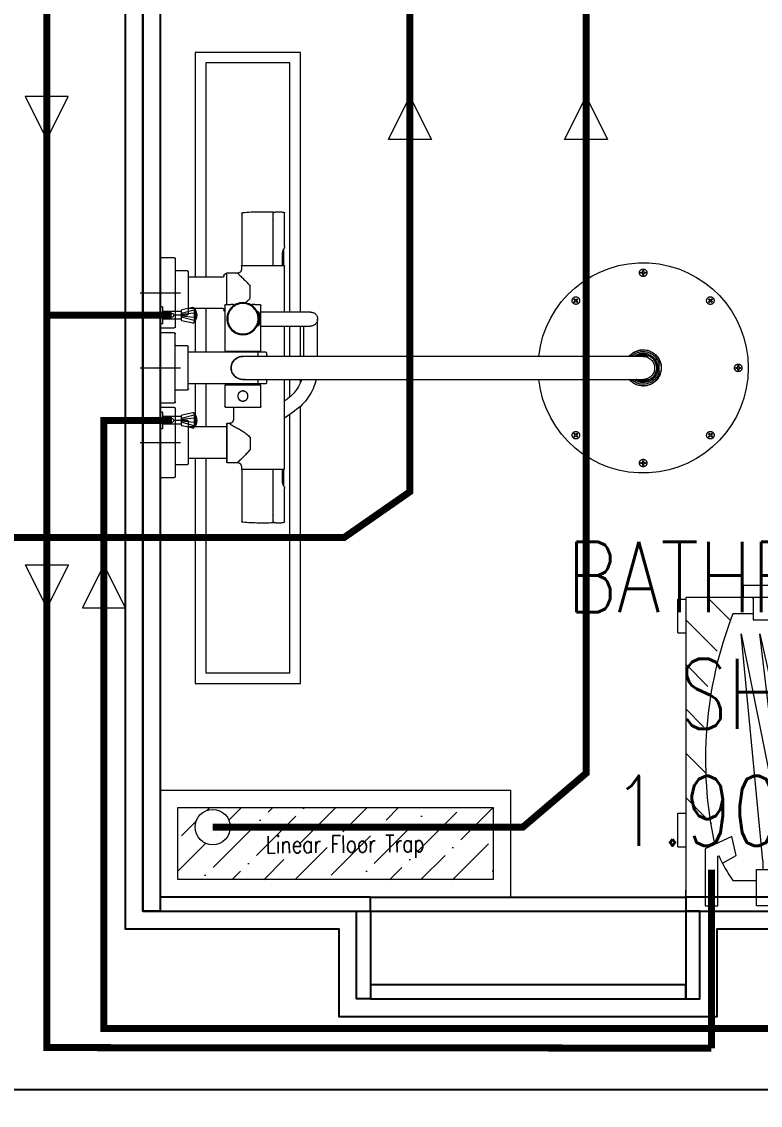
# Model space of a CAD drawing. Header units: metres. Extents: x 42 to 199, y -121 to 268.
# Drawn here: x 94.133 to 95.188, y 41.585 to 43.131 of the extents above; entities that cross this region are included whole.
import ezdxf

# ---------------------------------------------------------------- set-up
doc = ezdxf.new("R2010")
doc.units = ezdxf.units.M
doc.header["$LTSCALE"] = 0.3
for name, pattern in [('ACAD_ISO04W100', [30, 24, -3, 0, -3]), ('CONTINOUS', [0]), ('DASHED', [0.75, 0.5, -0.25]), ('RED_ROSETTA_PV_XREF 22.07.21$0$DASHED2', [0.375, 0.25, -0.125])]:
    doc.linetypes.add(name, pattern=pattern)
doc.layers.get('0').update_dxf_attribs({"color": 8})
for name, color, linetype in [('A-ELEVATION 3', 8, 'Continuous'), ('A-flooring', 8, 'Continuous'), ('A-TEXT ARCHITECURAL', 8, 'Continuous'), ('A-Wall-Full', 8, 'Continuous'), ('A-Wall-Plst', 8, 'Continuous')]:
    doc.layers.add(name, color=color, linetype=linetype)
for name, color, linetype, lineweight in [('A-Plumbing Fixtures', 8, 'Continuous', 0), ('AGI-EX  RAIN WATER', 4, 'Continuous', 0), ('AGI-FT', 4, 'Continuous', 0), ('AGI-HOT WATER PIPE', 1, 'Continuous', 0), ('AGI-PHE-EQT', 5, 'Continuous', 0), ('AGI-PHE-SWP', 6, 'Continuous', 0), ('AGI-PHE-WP', 5, 'ACAD_ISO04W100', 0), ('AGI-PL-PLUMBING EQUPMENT', 4, 'Continuous', 0), ('DA HOUSE ARCH LAYOUT', 8, 'Continuous', 9), ('PHE - DWS', 3, 'DASHED', 0), ('PHE CLAMP', 7, 'Continuous', 0), ('PHE sanfix', 4, 'Continuous', 0)]:
    doc.layers.add(name, color=color, linetype=linetype, lineweight=lineweight)
doc.styles.add('ROMANS', font='romans.shx', dxfattribs={"width": 0.8, "height": 0.5})
doc.styles.add('T225', font='romans.shx', dxfattribs={"width": 0.8, "height": 0.25})

# ---------------------------------------------------------------- blocks, each defined once
blk = doc.blocks.new('RED_ROSETTA_PV_XREF 22.07.21$0$A$C5F9C019F-flat-1-flat-1-flat-1-flat-1-flat-1-flat-1-flat-1')
at = {"color": 4, "linetype": 'RED_ROSETTA_PV_XREF 22.07.21$0$DASHED2', "ltscale": 100}
for p, q in [((-0.5246, 0.7416), (-0.5246, 0.6844)), ((-0.4175, 0.7416), (-0.4175, 0.6844)), ((-0.3111, 0.7416), (-0.3111, 0.6844)), ((-0.5746, 0.693), (-0.5746, 0.7123)), ((-0.4754, 0.713), (-0.5739, 0.713)), ((-0.5532, 0.713), (-0.4961, 0.713)), ((-0.4746, 0.7123), (-0.4746, 0.693)), ((-0.4675, 0.693), (-0.4675, 0.7123)), ((-0.4668, 0.713), (-0.3682, 0.713)), ((-0.4461, 0.713), (-0.3889, 0.713)), ((-0.3675, 0.7123), (-0.3675, 0.693)), ((-0.3611, 0.693), (-0.3611, 0.7123)), ((-0.2618, 0.713), (-0.3603, 0.713)), ((-0.3396, 0.713), (-0.2825, 0.713)), ((-0.2611, 0.7123), (-0.2611, 0.693)), ((-0.5732, 0.6916), (-0.4761, 0.6916)), ((-0.5561, 0.6744), (-0.5561, 0.6901)), ((-0.4932, 0.6901), (-0.4932, 0.6744)), ((-0.3689, 0.6916), (-0.4661, 0.6916)), ((-0.4489, 0.6744), (-0.4489, 0.6901)), ((-0.3861, 0.6901), (-0.3861, 0.6744)), ((-0.3596, 0.6916), (-0.2625, 0.6916)), ((-0.3425, 0.6744), (-0.3425, 0.6901)), ((-0.2796, 0.6901), (-0.2796, 0.6744)), ((-0.5546, 0.673), (-0.4946, 0.673)), ((-0.5468, 0.6231), (-0.5468, 0.673)), ((-0.5025, 0.673), (-0.5025, 0.6231)), ((-0.3875, 0.673), (-0.4475, 0.673)), ((-0.4399, 0.5734), (-0.4399, 0.673)), ((-0.3951, 0.673), (-0.3951, 0.5734)), ((-0.3411, 0.673), (-0.2811, 0.673)), ((-0.3332, 0.6184), (-0.3332, 0.673)), ((-0.2889, 0.673), (-0.2889, 0.6184)), ((-0.5077, 0.6197), (-0.5077, 0.6124)), ((-0.5066, 0.6209), (-0.4413, 0.6209)), ((-0.4413, 0.6209), (-0.4413, 0.5694)), ((-0.4404, 0.6209), (-0.4404, 0.5694)), ((-0.4404, 0.6209), (-0.4399, 0.6209)), ((-0.3951, 0.6209), (-0.3946, 0.6209)), ((-0.3946, 0.6209), (-0.3946, 0.5694)), ((-0.393, 0.5697), (-0.393, 0.6206)), ((-0.3927, 0.6209), (-0.3623, 0.6209)), ((-0.3616, 0.6201), (-0.3616, 0.5701)), ((-0.3382, 0.6184), (-0.2825, 0.6184)), ((-0.5077, 0.618), (-0.5525, 0.618)), ((-0.5525, 0.6055), (-0.5525, 0.618)), ((-0.5525, 0.603), (-0.5525, 0.6055)), ((-0.5077, 0.6084), (-0.5077, 0.6124)), ((-0.4413, 0.6137), (-0.4404, 0.6137)), ((-0.421, 0.6112), (-0.4204, 0.6116)), ((-0.4146, 0.6116), (-0.4204, 0.6116)), ((-0.4146, 0.6116), (-0.414, 0.6112)), ((-0.3946, 0.6123), (-0.393, 0.6123)), ((-0.3616, 0.6087), (-0.3439, 0.6087)), ((-0.3382, 0.618), (-0.2825, 0.618)), ((-0.3382, 0.6144), (-0.3382, 0.618)), ((-0.3382, 0.6148), (-0.3382, 0.618)), ((-0.3382, 0.618), (-0.3382, 0.618)), ((-0.2825, 0.618), (-0.2825, 0.6055)), ((-0.2825, 0.6055), (-0.2825, 0.603)), ((-0.6377, 0.5966), (-0.5639, 0.5966)), ((-0.5632, 0.551), (-0.5632, 0.5973)), ((-0.5628, 0.5973), (-0.5582, 0.5973)), ((-0.4339, 0.5373), (-0.4339, 0.5951)), ((-0.4011, 0.5951), (-0.4011, 0.5373)), ((-0.2768, 0.5973), (-0.2732, 0.5973)), ((-0.2732, 0.5973), (-0.2732, 0.551)), ((-0.2725, 0.5966), (-0.1986, 0.5966)), ((-0.5163, 0.5849), (-0.5343, 0.5849)), ((-0.5077, 0.5779), (-0.5077, 0.5819)), ((-0.5077, 0.5779), (-0.5077, 0.5706)), ((-0.4982, 0.5748), (-0.4982, 0.5748)), ((-0.4981, 0.574), (-0.4981, 0.5748)), ((-0.4952, 0.5728), (-0.4952, 0.5736)), ((-0.4916, 0.5726), (-0.4916, 0.5718)), ((-0.4896, 0.5723), (-0.4896, 0.5724)), ((-0.4895, 0.5715), (-0.4895, 0.5724)), ((-0.4859, 0.5724), (-0.4859, 0.5715)), ((-0.4858, 0.5724), (-0.4858, 0.5723)), ((-0.4838, 0.5718), (-0.4838, 0.5726)), ((-0.4802, 0.5736), (-0.4802, 0.5728)), ((-0.4774, 0.5748), (-0.4774, 0.574)), ((-0.4774, 0.574), (-0.4774, 0.5736)), ((-0.4404, 0.5766), (-0.4413, 0.5766)), ((-0.4398, 0.5619), (-0.4398, 0.5729)), ((-0.4339, 0.5731), (-0.4396, 0.5731)), ((-0.3954, 0.5731), (-0.4011, 0.5731)), ((-0.3952, 0.5729), (-0.3952, 0.5619)), ((-0.393, 0.578), (-0.3946, 0.578)), ((-0.3187, 0.5849), (-0.3007, 0.5849)), ((-0.4413, 0.5694), (-0.5066, 0.5694)), ((-0.4972, 0.532), (-0.4972, 0.5694)), ((-0.4772, 0.5694), (-0.4772, 0.532)), ((-0.4398, 0.5694), (-0.4404, 0.5694)), ((-0.3946, 0.5694), (-0.3952, 0.5694)), ((-0.3623, 0.5694), (-0.3927, 0.5694)), ((-0.6287, 0.5519), (-0.6377, 0.5519)), ((-0.6292, 0.5519), (-0.6287, 0.5517)), ((-0.5632, 0.5517), (-0.6287, 0.5517)), ((-0.5632, 0.539), (-0.5632, 0.551)), ((-0.2077, 0.5517), (-0.2732, 0.5517)), ((-0.2732, 0.551), (-0.2732, 0.539)), ((-0.1986, 0.5519), (-0.2077, 0.5519)), ((-0.2077, 0.5517), (-0.2072, 0.5519)), ((-0.591, 0.5355), (-0.6385, 0.5355)), ((-0.5639, 0.5366), (-0.5877, 0.5366)), ((-0.5789, 0.5386), (-0.5789, 0.5386)), ((-0.5635, 0.5386), (-0.5789, 0.5386)), ((-0.5632, 0.5359), (-0.5632, 0.539)), ((-0.5632, 0.5389), (-0.5632, 0.539)), ((-0.4972, 0.5359), (-0.5628, 0.5359)), ((-0.4972, 0.4985), (-0.4972, 0.532)), ((-0.4339, 0.5359), (-0.4772, 0.5359)), ((-0.4772, 0.532), (-0.4772, 0.4985)), ((-0.4339, 0.0816), (-0.4339, 0.5373)), ((-0.4011, 0.5373), (-0.4011, 0.0816)), ((-0.2732, 0.5359), (-0.4011, 0.5359)), ((-0.3461, 0.5359), (-0.3561, 0.5213)), ((-0.2732, 0.539), (-0.2732, 0.5359)), ((-0.2732, 0.539), (-0.2732, 0.5389)), ((-0.2574, 0.5386), (-0.2728, 0.5386)), ((-0.2487, 0.5366), (-0.2725, 0.5366)), ((-0.2574, 0.5386), (-0.2574, 0.5386)), ((-0.1979, 0.5355), (-0.2454, 0.5355)), ((-0.4772, 0.5085), (-0.4451, 0.5085)), ((-0.4451, 0.5085), (-0.4339, 0.5085)), ((-0.4451, 0.4885), (-0.4872, 0.4885)), ((-0.4339, 0.4885), (-0.4451, 0.4885)), ((-0.5158, 0.122), (-0.5162, 0.1215)), ((-0.5162, 0.1215), (-0.5144, 0.1197)), ((-0.5144, 0.1197), (-0.5162, 0.1178)), ((-0.5162, 0.1178), (-0.5153, 0.1169)), ((-0.5153, 0.1225), (-0.5158, 0.122)), ((-0.5135, 0.1206), (-0.5153, 0.1225)), ((-0.5153, 0.1169), (-0.5135, 0.1188)), ((-0.5116, 0.1225), (-0.5135, 0.1206)), ((-0.5135, 0.1188), (-0.5116, 0.1169)), ((-0.5125, 0.1197), (-0.5107, 0.1215)), ((-0.5107, 0.1178), (-0.5125, 0.1197)), ((-0.5107, 0.1215), (-0.5116, 0.1225)), ((-0.5116, 0.1169), (-0.5111, 0.1174)), ((-0.5111, 0.1174), (-0.5107, 0.1178)), ((-0.3234, 0.1225), (-0.3243, 0.1215)), ((-0.3243, 0.1215), (-0.3225, 0.1197)), ((-0.3225, 0.1197), (-0.3243, 0.1178)), ((-0.3243, 0.1178), (-0.3239, 0.1174)), ((-0.3239, 0.1174), (-0.3234, 0.1169)), ((-0.3215, 0.1206), (-0.3234, 0.1225)), ((-0.3234, 0.1169), (-0.3215, 0.1188)), ((-0.3197, 0.1225), (-0.3215, 0.1206)), ((-0.3215, 0.1188), (-0.3197, 0.1169)), ((-0.3206, 0.1197), (-0.3187, 0.1215)), ((-0.3187, 0.1178), (-0.3206, 0.1197)), ((-0.3192, 0.122), (-0.3197, 0.1225)), ((-0.3197, 0.1169), (-0.3187, 0.1178)), ((-0.3187, 0.1215), (-0.3192, 0.122)), ((-0.4339, 0.0237), (-0.4339, 0.0816)), ((-0.4011, 0.0816), (-0.4011, 0.0237)), ((-0.4346, 0.0319), (-0.4346, 0.0301)), ((-0.4004, 0.0301), (-0.4004, 0.0319)), ((-0.5565, 0.0244), (-0.5565, 0.0237)), ((-0.5539, 0.0244), (-0.5565, 0.0244)), ((-0.5565, 0.0237), (-0.5565, 0.0231)), ((-0.5565, 0.0231), (-0.5539, 0.0231)), ((-0.5539, 0.027), (-0.5539, 0.0244)), ((-0.5526, 0.027), (-0.5539, 0.027)), ((-0.5539, 0.0231), (-0.5539, 0.0204)), ((-0.5539, 0.0204), (-0.5526, 0.0204)), ((-0.5526, 0.0244), (-0.5526, 0.027)), ((-0.5499, 0.0244), (-0.5526, 0.0244)), ((-0.5526, 0.0231), (-0.5499, 0.0231)), ((-0.5526, 0.0204), (-0.5526, 0.0231)), ((-0.5499, 0.0237), (-0.5499, 0.0244)), ((-0.5499, 0.0231), (-0.5499, 0.0237)), ((-0.4346, 0.0174), (-0.4346, 0.0301)), ((-0.4346, 0.0174), (-0.4346, 0.0155)), ((-0.4004, 0.0301), (-0.4004, 0.0174)), ((-0.4004, 0.0155), (-0.4004, 0.0174)), ((-0.2851, 0.0244), (-0.2851, 0.0237)), ((-0.2824, 0.0244), (-0.2851, 0.0244)), ((-0.2851, 0.0237), (-0.2851, 0.0231)), ((-0.2851, 0.0231), (-0.2824, 0.0231)), ((-0.2824, 0.027), (-0.2824, 0.0244)), ((-0.2811, 0.027), (-0.2824, 0.027)), ((-0.2824, 0.0231), (-0.2824, 0.0204)), ((-0.2824, 0.0204), (-0.2811, 0.0204)), ((-0.2811, 0.0244), (-0.2811, 0.027)), ((-0.2785, 0.0244), (-0.2811, 0.0244)), ((-0.2811, 0.0231), (-0.2785, 0.0231)), ((-0.2811, 0.0204), (-0.2811, 0.0231)), ((-0.2785, 0.0237), (-0.2785, 0.0244)), ((-0.2785, 0.0231), (-0.2785, 0.0237)), ((-0.4224, 0.0009), (-0.4292, 0.0009)), ((-0.4126, 0.0009), (-0.4224, 0.0009)), ((-0.4058, 0.0009), (-0.4126, 0.0009)), ((-0.5153, -0.0695), (-0.5162, -0.0704)), ((-0.5162, -0.0704), (-0.5144, -0.0722)), ((-0.5144, -0.0722), (-0.5162, -0.0741)), ((-0.5162, -0.0741), (-0.5158, -0.0746)), ((-0.5158, -0.0746), (-0.5153, -0.075)), ((-0.5135, -0.0713), (-0.5153, -0.0695)), ((-0.5153, -0.075), (-0.5135, -0.0732)), ((-0.5116, -0.0695), (-0.5135, -0.0713)), ((-0.5135, -0.0732), (-0.5116, -0.075)), ((-0.5125, -0.0722), (-0.5107, -0.0704)), ((-0.5107, -0.0741), (-0.5125, -0.0722)), ((-0.5111, -0.0699), (-0.5116, -0.0695)), ((-0.5116, -0.075), (-0.5107, -0.0741)), ((-0.5107, -0.0704), (-0.5111, -0.0699)), ((-0.3239, -0.0699), (-0.3243, -0.0704)), ((-0.3243, -0.0704), (-0.3225, -0.0722)), ((-0.3225, -0.0722), (-0.3243, -0.0741)), ((-0.3243, -0.0741), (-0.3234, -0.075)), ((-0.3234, -0.0695), (-0.3239, -0.0699)), ((-0.3215, -0.0713), (-0.3234, -0.0695)), ((-0.3234, -0.075), (-0.3215, -0.0732)), ((-0.3197, -0.0695), (-0.3215, -0.0713)), ((-0.3215, -0.0732), (-0.3197, -0.075)), ((-0.3206, -0.0722), (-0.3187, -0.0704)), ((-0.3187, -0.0741), (-0.3206, -0.0722)), ((-0.3187, -0.0704), (-0.3197, -0.0695)), ((-0.3197, -0.075), (-0.3192, -0.0746)), ((-0.3192, -0.0746), (-0.3187, -0.0741)), ((-0.4208, -0.1113), (-0.4208, -0.1127)), ((-0.4182, -0.1113), (-0.4208, -0.1113)), ((-0.4208, -0.1127), (-0.4182, -0.1127)), ((-0.4182, -0.1087), (-0.4182, -0.1113)), ((-0.4175, -0.1087), (-0.4182, -0.1087)), ((-0.4182, -0.1127), (-0.4182, -0.1153)), ((-0.4182, -0.1153), (-0.4175, -0.1153)), ((-0.4168, -0.1087), (-0.4175, -0.1087)), ((-0.4175, -0.1153), (-0.4168, -0.1153)), ((-0.4168, -0.1113), (-0.4168, -0.1087)), ((-0.4142, -0.1113), (-0.4168, -0.1113)), ((-0.4168, -0.1127), (-0.4142, -0.1127)), ((-0.4168, -0.1153), (-0.4168, -0.1127)), ((-0.4142, -0.1127), (-0.4142, -0.1113))]:
    blk.add_line(p, q, dxfattribs=at)
for points in [[(-0.4972, 0.513), (-0.8675, 0.513), (-0.8675, 0.663), (-0.5468, 0.663)], [(-0.5025, 0.663), (-0.4399, 0.663)], [(-0.3951, 0.663), (-0.3332, 0.663)], [(-0.2889, 0.663), (0.0325, 0.663), (0.0325, 0.513), (-0.3627, 0.513)], [(-0.4972, 0.528), (-0.8525, 0.528), (-0.8525, 0.648), (-0.5468, 0.648)], [(-0.5025, 0.648), (-0.4399, 0.648)], [(-0.3951, 0.648), (-0.3332, 0.648)], [(-0.2889, 0.648), (0.0175, 0.648), (0.0175, 0.528), (-0.3515, 0.528)], [(-0.4339, 0.528), (-0.4772, 0.528)], [(-0.3761, 0.528), (-0.4011, 0.528)], [(-0.3726, 0.5326), (-0.3723, 0.533), (-0.372, 0.5334), (-0.3717, 0.5339), (-0.3714, 0.5343), (-0.3711, 0.5347), (-0.3709, 0.5351), (-0.3703, 0.5359)], [(-0.4339, 0.513), (-0.4772, 0.513)], [(-0.3964, 0.513), (-0.4011, 0.513)]]:
    blk.add_lwpolyline(points, dxfattribs=at)
for points in [[(-0.4945, 0.5718, -0.005554), (-0.4946, 0.5719, -0.011609), (-0.4946, 0.5719, -0.017671), (-0.4947, 0.5719, -0.022615), (-0.4948, 0.572, -0.022903), (-0.4948, 0.572, -0.021267), (-0.4949, 0.5721, -0.020199), (-0.495, 0.5721, -0.019665), (-0.495, 0.5722, -0.019665), (-0.4951, 0.5723, -0.020199), (-0.4951, 0.5723, -0.021267), (-0.4951, 0.5724, -0.022903), (-0.4952, 0.5725, -0.022615), (-0.4952, 0.5726, -0.017671), (-0.4952, 0.5726, -0.011609), (-0.4952, 0.5727, -0.005554), (-0.4952, 0.5728)], [(-0.4802, 0.5728, -0.005554), (-0.4802, 0.5727, -0.011609), (-0.4802, 0.5726, -0.017671), (-0.4802, 0.5726, -0.022615), (-0.4803, 0.5725, -0.022903), (-0.4803, 0.5724, -0.021267), (-0.4803, 0.5723, -0.020199), (-0.4804, 0.5723, -0.019665), (-0.4804, 0.5722, -0.019665), (-0.4805, 0.5721, -0.020199), (-0.4805, 0.5721, -0.021267), (-0.4806, 0.572, -0.022903), (-0.4807, 0.572, -0.022615), (-0.4807, 0.5719, -0.017671), (-0.4808, 0.5719, -0.011609), (-0.4809, 0.5719, -0.005554), (-0.4809, 0.5718)], [(-0.4916, 0.5712, -0.003644), (-0.4917, 0.5712, -0.006857), (-0.4917, 0.5712, -0.010234), (-0.4918, 0.5712, -0.013531), (-0.4918, 0.5712, -0.007889), (-0.4919, 0.5713, -0.008536), (-0.4919, 0.5713, -0.00908), (-0.4919, 0.5713, -0.009153), (-0.4919, 0.5713, -0.008865), (-0.4919, 0.5713, -0.008608), (-0.492, 0.5713, -0.008381), (-0.492, 0.5713, -0.008183), (-0.492, 0.5713)], [(-0.4859, 0.5716, -0.006667), (-0.4859, 0.5716, -0.013854), (-0.4859, 0.5715, -0.009686), (-0.486, 0.5715, -0.011405), (-0.486, 0.5714, -0.012912), (-0.486, 0.5714, -0.014039), (-0.486, 0.5714, -0.013791), (-0.486, 0.5713, -0.01321), (-0.486, 0.5713, -0.012726), (-0.486, 0.5713, -0.012339), (-0.486, 0.5712, -0.012045), (-0.4861, 0.5712, -0.011842), (-0.4861, 0.5712, -0.011728), (-0.4861, 0.5711, -0.0117), (-0.4861, 0.5711, -0.0117), (-0.4862, 0.5711, -0.011728), (-0.4862, 0.5711, -0.011842), (-0.4862, 0.571, -0.012045), (-0.4862, 0.571, -0.012339), (-0.4863, 0.571, -0.012726), (-0.4863, 0.571, -0.01321), (-0.4863, 0.571, -0.013791), (-0.4864, 0.5709, -0.014039), (-0.4864, 0.5709, -0.012912), (-0.4864, 0.5709, -0.011405), (-0.4865, 0.5709, -0.009686), (-0.4865, 0.5709, -0.013854), (-0.4866, 0.5709, -0.006667), (-0.4867, 0.5709)], [(-0.4834, 0.5713, -0.008183), (-0.4834, 0.5713, -0.008381), (-0.4835, 0.5713, -0.008608), (-0.4835, 0.5713, -0.008865), (-0.4835, 0.5713, -0.009153), (-0.4835, 0.5713, -0.00908), (-0.4835, 0.5713, -0.008536), (-0.4836, 0.5713, -0.007889), (-0.4836, 0.5712, -0.013531), (-0.4836, 0.5712, -0.010234), (-0.4837, 0.5712, -0.006857), (-0.4837, 0.5712, -0.003644), (-0.4838, 0.5712)], [(-0.6392, 0.5524, 0.00574), (-0.6392, 0.5525, 0.007171), (-0.6392, 0.5526, 0.009195), (-0.6392, 0.5526, 0.012176), (-0.6393, 0.5527, 0.017053), (-0.6393, 0.5527, 0.024751), (-0.6393, 0.5528, 0.03854), (-0.6393, 0.5528, 0.064549), (-0.6393, 0.5528, 0.10498), (-0.6393, 0.5528, 0.130424), (-0.6394, 0.5528, 0.10264), (-0.6394, 0.5528, 0.062483), (-0.6394, 0.5528, 0.037864), (-0.6394, 0.5528, 0.024312), (-0.6394, 0.5527, 0.016672), (-0.6394, 0.5527, 0.012125), (-0.6395, 0.5526, 0.009112), (-0.6395, 0.5525, 0.00709), (-0.6395, 0.5525, 0.005734), (-0.6395, 0.5524, 0.004729), (-0.6395, 0.5523, 0.003963), (-0.6395, 0.5522, 0.003369), (-0.6395, 0.5521, 0.002897), (-0.6395, 0.552, 0.002518), (-0.6395, 0.5518, 0.002226), (-0.6396, 0.5517, 0.002005), (-0.6396, 0.5515, 0.001787), (-0.6396, 0.5514, 0.001618), (-0.6396, 0.5512, 0.001481), (-0.6396, 0.5511, 0.001345), (-0.6396, 0.5509, 0.001243), (-0.6396, 0.5507, 0.001153), (-0.6396, 0.5505)], [(-0.6392, 0.5524, 0.031411), (-0.6392, 0.5524, 0.027876), (-0.6391, 0.5524, 0.024462), (-0.6391, 0.5523, 0.021367), (-0.6391, 0.5523, 0.018668), (-0.6391, 0.5523, 0.016364), (-0.6391, 0.5523, 0.01442), (-0.6391, 0.5523, 0.012787), (-0.639, 0.5522, 0.022234), (-0.639, 0.5522, 0.018551), (-0.6389, 0.5522, 0.016066), (-0.6388, 0.5521, 0.014374), (-0.6387, 0.5521, 0.013663), (-0.6386, 0.552, 0.012309), (-0.6385, 0.552, 0.011408), (-0.6384, 0.552, 0.010853), (-0.6383, 0.552, 0.010573), (-0.6381, 0.5519, 0.010525), (-0.638, 0.5519, 0.010684), (-0.6379, 0.5519, 0.011038), (-0.6377, 0.5519)], [(-0.6282, 0.5517, 0.021125), (-0.6282, 0.5517, 0.019983), (-0.6283, 0.5518, 0.019065), (-0.6283, 0.5518, 0.018372), (-0.6283, 0.5518, 0.017901), (-0.6283, 0.5518, 0.015372), (-0.6284, 0.5518, 0.014675), (-0.6284, 0.5518, 0.014104), (-0.6284, 0.5519, 0.013561), (-0.6285, 0.5519, 0.013054), (-0.6285, 0.5519, 0.012592), (-0.6285, 0.5519, 0.012178), (-0.6286, 0.5519, 0.011815), (-0.6286, 0.5519, 0.011506), (-0.6286, 0.5519, 0.011251), (-0.6287, 0.5519, 0.011051), (-0.6287, 0.5519)], [(-0.2077, 0.5519, 0.011106), (-0.2077, 0.5519, 0.011309), (-0.2077, 0.5519, 0.011566), (-0.2078, 0.5519, 0.011876), (-0.2078, 0.5519, 0.012237), (-0.2078, 0.5519, 0.012648), (-0.2079, 0.5519, 0.013106), (-0.2079, 0.5519, 0.013606), (-0.2079, 0.5519, 0.014142), (-0.2079, 0.5518, 0.014703), (-0.208, 0.5518, 0.015535), (-0.208, 0.5518, 0.01807), (-0.208, 0.5518, 0.018509), (-0.2081, 0.5518, 0.019187), (-0.2081, 0.5518, 0.02011), (-0.2081, 0.5517, 0.021275), (-0.2081, 0.5517)], [(-0.1986, 0.5519, 0.010563), (-0.1985, 0.5519, 0.010572), (-0.1983, 0.5519, 0.010682), (-0.1982, 0.5519, 0.010902), (-0.1981, 0.552, 0.011276), (-0.198, 0.552, 0.011597), (-0.1978, 0.552, 0.012201), (-0.1977, 0.552, 0.013173), (-0.1976, 0.5521, 0.014496), (-0.1975, 0.5521, 0.016127), (-0.1975, 0.5522, 0.018469), (-0.1974, 0.5522, 0.021876), (-0.1973, 0.5522, 0.026906), (-0.1973, 0.5523, 0.016069), (-0.1973, 0.5523, 0.018342), (-0.1972, 0.5523, 0.021107), (-0.1972, 0.5523, 0.024422), (-0.1972, 0.5524, 0.028287), (-0.1972, 0.5524, 0.032571), (-0.1972, 0.5524)], [(-0.1968, 0.5505, 0.001163), (-0.1968, 0.5507, 0.001258), (-0.1968, 0.5509, 0.001378), (-0.1968, 0.5511, 0.00149), (-0.1968, 0.5513, 0.001636), (-0.1968, 0.5514, 0.001805), (-0.1968, 0.5516, 0.002002), (-0.1968, 0.5517, 0.002244), (-0.1968, 0.5518, 0.002556), (-0.1968, 0.552, 0.002936), (-0.1968, 0.5521, 0.003408), (-0.1968, 0.5522, 0.004033), (-0.1968, 0.5523, 0.004802), (-0.1969, 0.5524, 0.005827), (-0.1969, 0.5525, 0.007267), (-0.1969, 0.5526, 0.009283), (-0.1969, 0.5526, 0.012274), (-0.1969, 0.5527, 0.016998), (-0.1969, 0.5527, 0.024797), (-0.1969, 0.5528, 0.038902), (-0.197, 0.5528, 0.0647), (-0.197, 0.5528, 0.104741), (-0.197, 0.5528, 0.130319), (-0.197, 0.5528, 0.102441), (-0.197, 0.5528, 0.061664), (-0.197, 0.5528, 0.037639), (-0.1971, 0.5528, 0.024342), (-0.1971, 0.5527, 0.016742), (-0.1971, 0.5527, 0.012121), (-0.1971, 0.5526, 0.009141), (-0.1971, 0.5526, 0.007123), (-0.1972, 0.5525, 0.005697), (-0.1972, 0.5524)], [(-0.5864, 0.5371, 0.000197), (-0.5865, 0.537, 0.000979), (-0.5867, 0.537, 0.004257), (-0.5871, 0.5368, 0.006266), (-0.5877, 0.5366, 0.00069), (-0.588, 0.5364, -0.001041), (-0.5884, 0.5363, -0.0018), (-0.5886, 0.5362, -0.002035), (-0.5889, 0.536, -0.002279), (-0.5892, 0.5359, -0.002527), (-0.5895, 0.5358, -0.004335), (-0.5897, 0.5357, -0.009685), (-0.59, 0.5356, -0.016145), (-0.5902, 0.5356, -0.023973), (-0.5905, 0.5355, -0.030757), (-0.5907, 0.5355, -0.013443), (-0.5909, 0.5355)], [(-0.5632, 0.5389, -0.019192), (-0.5632, 0.5389, -0.019944), (-0.5632, 0.5389, -0.020602), (-0.5632, 0.5388, -0.021147), (-0.5632, 0.5388, -0.021565), (-0.5632, 0.5388, -0.021848), (-0.5632, 0.5388, -0.021998), (-0.5633, 0.5387, -0.022024), (-0.5633, 0.5387, -0.021231), (-0.5633, 0.5387, -0.020739), (-0.5633, 0.5387, -0.020047), (-0.5633, 0.5387, -0.019203), (-0.5634, 0.5387, -0.018261), (-0.5634, 0.5386, -0.017268), (-0.5634, 0.5386, -0.016267), (-0.5634, 0.5386, -0.015291), (-0.5635, 0.5386, -0.014054), (-0.5635, 0.5386, -0.013413), (-0.5635, 0.5386, -0.024904), (-0.5636, 0.5386, -0.022436), (-0.5636, 0.5386, -0.020186), (-0.5637, 0.5386, -0.018206), (-0.5637, 0.5387, -0.016508), (-0.5638, 0.5387, -0.01508), (-0.5638, 0.5387, -0.013898), (-0.5639, 0.5387)], [(-0.2732, 0.5389, 0.019192), (-0.2732, 0.5389, 0.019944), (-0.2732, 0.5389, 0.020602), (-0.2731, 0.5388, 0.021147), (-0.2731, 0.5388, 0.021565), (-0.2731, 0.5388, 0.021848), (-0.2731, 0.5388, 0.021998), (-0.2731, 0.5387, 0.022024), (-0.2731, 0.5387, 0.021231), (-0.2731, 0.5387, 0.020739), (-0.273, 0.5387, 0.020047), (-0.273, 0.5387, 0.019203), (-0.273, 0.5387, 0.018261), (-0.273, 0.5386, 0.017268), (-0.2729, 0.5386, 0.016267), (-0.2729, 0.5386, 0.015291), (-0.2729, 0.5386, 0.014054), (-0.2729, 0.5386, 0.013413), (-0.2728, 0.5386, 0.024904), (-0.2728, 0.5386, 0.022436), (-0.2727, 0.5386, 0.020186), (-0.2727, 0.5386, 0.018206), (-0.2726, 0.5387, 0.016508), (-0.2726, 0.5387, 0.01508), (-0.2725, 0.5387, 0.013898), (-0.2725, 0.5387)], [(-0.2454, 0.5355, -0.010699), (-0.2457, 0.5355, -0.02658), (-0.2459, 0.5355, -0.022999), (-0.2462, 0.5356, -0.014516), (-0.2465, 0.5357, -0.007749), (-0.2468, 0.5358, -0.004595), (-0.2471, 0.5359, -0.003195), (-0.2474, 0.536, -0.001959), (-0.2478, 0.5362, -0.000921), (-0.2481, 0.5363, -0.00031), (-0.2485, 0.5365, 0.000182), (-0.2488, 0.5366, 0.000623), (-0.2492, 0.5368, 0.002052), (-0.2496, 0.537, 0.00488), (-0.25, 0.5371, 0.007776), (-0.2504, 0.5373, 0.009397), (-0.2509, 0.5374)]]:
    blk.add_lwpolyline(points, format="xyb", dxfattribs=at)
for centre, radius in [((-0.4877, 0.5951), 0.0229), ((-0.4877, 0.5951), 0.0218), ((-0.4877, 0.5951), 0.0217), ((-0.3773, 0.5951), 0.00729), ((-0.3773, 0.5951), 0.00714)]:
    blk.add_circle(centre, radius, dxfattribs=at)
for centre, radius, start, end in [((-0.5739, 0.7123), 0.000714, 90, 180), ((-0.4754, 0.7123), 0.000714, 360, 90), ((-0.4668, 0.7123), 0.000714, 90, 180), ((-0.3682, 0.7123), 0.000714, 360, 90), ((-0.3603, 0.7123), 0.000714, 90, 180), ((-0.2618, 0.7123), 0.000714, 360, 90), ((-0.5732, 0.693), 0.00143, 180, 270), ((-0.5575, 0.6901), 0.00143, 360, 90), ((-0.4918, 0.6901), 0.00143, 90, 180), ((-0.4761, 0.693), 0.00143, 270, 360), ((-0.4661, 0.693), 0.00143, 180, 270), ((-0.4504, 0.6901), 0.00143, 360, 90), ((-0.3846, 0.6901), 0.00143, 90, 180), ((-0.3689, 0.693), 0.00143, 270, 360), ((-0.3596, 0.693), 0.00143, 180, 270), ((-0.3439, 0.6901), 0.00143, 360, 90), ((-0.2782, 0.6901), 0.00143, 90, 180), ((-0.2625, 0.693), 0.00143, 270, 360), ((-0.5546, 0.6744), 0.00143, 180, 270), ((-0.4946, 0.6744), 0.00143, 270, 360), ((-0.4475, 0.6744), 0.00143, 180, 270), ((-0.3875, 0.6744), 0.00143, 270, 360), ((-0.3411, 0.6744), 0.00143, 180, 270), ((-0.2811, 0.6744), 0.00143, 270, 360), ((-0.5481, 0.618), 0.00435, 98.1198, 180), ((-0.5494, 0.6266), 0.00435, 278.1198, 306.4999), ((-0.5066, 0.6197), 0.00114, 90, 180), ((-0.4999, 0.6266), 0.00435, 233.5001, 261.8802), ((-0.5011, 0.618), 0.00435, 40.836, 81.8802), ((-0.3927, 0.6206), 0.000286, 90, 180), ((-0.3623, 0.6201), 0.000714, 360, 90), ((-0.3339, 0.618), 0.00435, 174.4823, 180), ((-0.2869, 0.618), 0.00435, 360, 5.5177), ((-0.5582, 0.603), 0.00571, 270.0009, 359.9961), ((-0.4367, 0.7011), 0.1518, 220.2816, 229.9774), ((-0.5066, 0.6084), 0.00114, 180, 247.9005), ((-0.4175, 0.5951), 0.0168, 348.2241, 180), ((-0.4175, 0.5951), 0.0164, 360, 180), ((-0.3439, 0.6144), 0.00571, 270.0005, 360), ((-0.3716, 0.5879), 0.0427, 24.3371, 38.2785), ((-0.2668, 0.6353), 0.0724, 204.2581, 224.0921), ((-0.4026, 0.7054), 0.1578, 310.2098, 319.5312), ((-0.2768, 0.603), 0.00571, 180.0002, 270.0009), ((-0.2832, 0.5666), 0.3571, 175.393, 182.8204), ((-0.6377, 0.5951), 0.00143, 90, 175.393), ((-0.5639, 0.5959), 0.000714, 360, 90), ((-0.5628, 0.5929), 0.00436, 90, 95.0703), ((-0.5665, 0.6341), 0.0703, 315.6202, 323.166), ((-0.4175, 0.5951), 0.0168, 180, 190.1777), ((-0.2725, 0.5959), 0.000714, 90, 180), ((-0.1986, 0.5951), 0.00143, 4.607, 90), ((-0.5532, 0.5666), 0.3571, 357.1796, 4.607), ((-0.5066, 0.5819), 0.00114, 90, 180), ((-0.4966, 0.5741), 0.00143, 185.3685, 245.7183), ((-0.4877, 0.5951), 0.0243, 246.6747, 251.9972), ((-0.4877, 0.5951), 0.0243, 246.8866, 251.9973), ((-0.4877, 0.5951), 0.0243, 249.2569, 251.9973), ((-0.4877, 0.5951), 0.0243, 249.2569, 251.9973), ((-0.4877, 0.5951), 0.0243, 249.2569, 251.9973), ((-0.4877, 0.5951), 0.0243, 249.2569, 251.9973), ((-0.4878, 0.5949), 0.0233, 251.4029, 260.45), ((-0.4877, 0.5949), 0.0233, 279.55, 288.5971), ((-0.4877, 0.5951), 0.0243, 288.0027, 293.3252), ((-0.4877, 0.5951), 0.0243, 288.5212, 293.0138), ((-0.4877, 0.5951), 0.0243, 288.5212, 293.0138), ((-0.4877, 0.5951), 0.0243, 288.5212, 293.0138), ((-0.4877, 0.5951), 0.0243, 288.5212, 293.0138), ((-0.4788, 0.5741), 0.00142, 294.2889, 354.6547), ((-0.4781, 0.5736), 0.000714, 294.1477, 359.9829), ((-0.4396, 0.5734), 0.000286, 180, 270), ((-0.4395, 0.5729), 0.000286, 90, 180), ((-0.3955, 0.5729), 0.000286, 360, 90), ((-0.3954, 0.5734), 0.000286, 270, 360), ((-0.5066, 0.5706), 0.00114, 180, 270), ((-0.4877, 0.5951), 0.0243, 253.8248, 258.9605), ((-0.4912, 0.5806), 0.00936, 255.0063, 264.3187), ((-0.4923, 0.5718), 0.000454, 257.6539, 286.6691), ((-0.4922, 0.5719), 0.000606, 282.9312, 360), ((-0.4912, 0.5806), 0.00931, 264.1095, 264.3574), ((-0.4877, 0.5951), 0.0243, 260.7281, 263.453), ((-0.4894, 0.5808), 0.00986, 262.6615, 270.8322), ((-0.4887, 0.5716), 0.00076, 180, 267.5003), ((-0.4895, 0.5713), 0.000423, 263.554, 294.2691), ((-0.4894, 0.5801), 0.00917, 270.7788, 271.1481), ((-0.4895, 0.5716), 0.000674, 288.2811, 298.5261), ((-0.4877, 0.5951), 0.0243, 267.4975, 272.4998), ((-0.486, 0.5716), 0.000674, 241.4739, 251.7189), ((-0.486, 0.5808), 0.00986, 269.1678, 269.4694), ((-0.486, 0.5801), 0.00917, 268.8519, 277.6096), ((-0.4877, 0.5951), 0.0243, 274.2393, 279.2719), ((-0.4832, 0.5719), 0.000606, 180, 257.0688), ((-0.4842, 0.5806), 0.00931, 275.6426, 285.0087), ((-0.4877, 0.5951), 0.0243, 281.0395, 286.1752), ((-0.4395, 0.5619), 0.000286, 180, 262.9118), ((-0.4175, 0.7389), 0.1786, 262.9118, 264.7213), ((-0.4175, 0.7389), 0.1786, 275.2787, 277.0882), ((-0.3955, 0.5619), 0.000286, 277.0882, 360), ((-0.3927, 0.5697), 0.000286, 180, 270), ((-0.3623, 0.5701), 0.000714, 270, 360), ((-0.6117, 0.544), 0.0286, 163.6173, 196.3827), ((-0.6385, 0.5519), 0.000714, 147.7304, 163.6173), ((-0.1979, 0.5519), 0.000714, 16.3827, 32.6672), ((-0.2246, 0.544), 0.0286, 343.6173, 16.3827), ((-0.6385, 0.5362), 0.000714, 196.3827, 270), ((-0.5789, 0.5191), 0.0195, 90.1348, 112.5804), ((-0.5639, 0.5373), 0.000714, 270, 360), ((-0.5628, 0.5402), 0.00436, 264.9297, 270), ((-0.4184, 0.564), 0.0555, 288.1566, 325.5581), ((-0.2725, 0.5373), 0.000714, 180, 270), ((-0.2573, 0.5203), 0.0183, 69.5819, 90.5091), ((-0.1979, 0.5362), 0.000714, 270, 343.6173), ((-0.4184, 0.564), 0.0755, 283.2422, 325.563), ((-0.4872, 0.4985), 0.01, 180, 360), ((-0.4175, 0.0237), 0.15, 96.2879, 83.7121), ((-0.5135, 0.1197), 0.00536, 45, 135), ((-0.3215, 0.1197), 0.00536, 45, 225), ((-0.5135, 0.1197), 0.00536, 135, 315), ((-0.5135, 0.1197), 0.00536, 315, 45), ((-0.3215, 0.1197), 0.00536, 225, 315), ((-0.3215, 0.1197), 0.00536, 315, 45), ((-0.4175, 0.0237), 0.0259, 180, 50.5534), ((-0.4175, 0.0237), 0.0259, 129.4466, 180), ((-0.4175, 0.0237), 0.0257, 129.709, 246.4435), ((-0.4175, 0.0237), 0.0234, 134.6563, 257.9269), ((-0.4175, 0.0237), 0.021, 180, 38.5272), ((-0.4175, 0.0237), 0.021, 141.4728, 180), ((-0.4175, 0.0237), 0.0193, 148.4137, 180), ((-0.4175, 0.0237), 0.0193, 180, 31.5863), ((-0.4175, 0.0237), 0.019, 149.8441, 154.4562), ((-0.4175, 0.0237), 0.0234, 282.0731, 45.3437), ((-0.4175, 0.0237), 0.0257, 293.5565, 50.291), ((-0.4175, 0.0237), 0.019, 25.5438, 30.1559), ((-0.5532, 0.0237), 0.00536, 90, 180), ((-0.5532, 0.0237), 0.00536, 180, 360), ((-0.5532, 0.0237), 0.00536, 360, 90), ((-0.4175, 0.0237), 0.019, 205.5438, 334.4562), ((-0.4175, 0.0237), 0.0164, 180, 360), ((-0.2818, 0.0237), 0.00536, 360, 180), ((-0.2818, 0.0237), 0.00536, 180, 270), ((-0.2818, 0.0237), 0.00536, 270, 360), ((-0.4239, 0.0098), 0.0104, 239.3805, 248.2821), ((-0.4175, 0.0237), 0.0257, 246.4435, 293.5565), ((-0.4175, 0.0237), 0.0257, 292.5389, 293.5565), ((-0.4107, 0.0091), 0.00963, 291.353, 300.9858), ((-0.5135, -0.0722), 0.00536, 135, 225), ((-0.5135, -0.0722), 0.00536, 45, 135), ((-0.5135, -0.0722), 0.00536, 225, 45), ((-0.3215, -0.0722), 0.00536, 135, 225), ((-0.3215, -0.0722), 0.00536, 315, 135), ((-0.3215, -0.0722), 0.00536, 225, 315), ((-0.4175, -0.112), 0.00536, 90, 180), ((-0.4175, -0.112), 0.00536, 270, 90), ((-0.4175, -0.112), 0.00536, 180, 270)]:
    blk.add_arc(centre, radius, start, end, dxfattribs=at)
at = {"color": 4, "linetype": 'RED_ROSETTA_PV_XREF 22.07.21$0$DASHED2', "ltscale": 100, "extrusion": (0, 0, -1)}
blk.add_ellipse((-0.3643, 0.5269), major_axis=(-0.00825, 0.00566), ratio=0.321667, start_param=3.140988, end_param=3.142504, dxfattribs=at)
blk = doc.blocks.new('DA HOUSE ARCH LAYOUT')
at = {"color": 8, "transparency": 33554687}
blk.add_wipeout([(-11.75, 107.63), (-11.75, 78.6832), (-4.6699, 77.9793), (-4.6699, 87.3699), (20.9401, 87.3699), (20.94, 97.27), (30.1376, 97.27), (30.1376, 95.8004), (30.1509, 95.6202), (30.2068, 95.3936), (30.2908, 95.2058), (30.4267, 95.0082), (30.5877, 94.8493), (30.7469, 94.7385), (30.9156, 94.6565), (31.1167, 94.5963), (31.3676, 94.5704), (31.6721, 94.6087), (31.9475, 94.7157), (32.1814, 94.8781), (32.441, 95.1999), (32.4934, 95.3049), (32.5584, 95.4923), (32.5869, 95.6387), (32.5967, 95.8477), (32.5782, 96.0181), (32.5404, 96.1711), (32.4781, 96.3293), (32.428, 96.4237), (32.3565, 96.5318), (32.2288, 96.6615), (32.1161, 96.7764), (31.9914, 96.8605), (31.8786, 96.9192), (31.3843, 97.0303), (31.3843, 97.1695), (32.0248, 97.1695), (32.0248, 106.3305), (12.6625, 106.33), (12.6624, 107.63)], dxfattribs=at).dxf.layer = 'A-ELEVATION 3'
at = {"layer": 'A-flooring', "color": 8, "transparency": 33554559}
blk.add_line((-2.515, 102.51), (-2.065, 102.51), dxfattribs=at)
at = {"layer": 'A-flooring', "color": 8}
for points in [[(-2.84, 105.42), (-2.815, 105.42), (-2.815, 102.49), (-2.84, 102.49)], [(-2.515, 102.51), (-2.815, 102.51), (-2.815, 102.49), (-2.515, 102.49)], [(-0.98, 102.51), (-2.065, 102.51), (-2.065, 102.49), (-0.98, 102.49)], [(-2.535, 102.49), (-2.515, 102.49), (-2.515, 102.365), (-2.535, 102.365)], [(-2.045, 102.49), (-2.065, 102.49), (-2.065, 102.365), (-2.045, 102.365)], [(-2.515, 102.365), (-2.065, 102.365), (-2.065, 102.385), (-2.515, 102.385)]]:
    blk.add_lwpolyline(points, close=True, dxfattribs=at)
at = {"layer": 'A-Wall-Full', "color": 8, "transparency": 33554687}
for points in [[(-0.255, 102.235), (-4.285, 102.235), (-4.285, 97.455)], [(-3.395, 106.3051), (-2.865, 106.3051), (-2.865, 105.695), (-0.955, 105.695), (-0.955, 106.3051), (-0.725, 106.305), (-0.7249, 105.465), (-2.865, 105.465), (-2.865, 105.065), (-2.865, 102.465), (-2.56, 102.465), (-2.56, 102.34), (-2.02, 102.34), (-2.02, 102.465), (-0.955, 102.465), (-0.955, 103.165), (-0.725, 103.165), (-0.725, 102.465), (1.555, 102.465)]]:
    blk.add_lwpolyline(points, dxfattribs=at)
at = {"layer": 'A-Wall-Plst', "color": 8}
blk.add_lwpolyline([(-3.42, 106.3301), (-2.84, 106.3301), (-2.84, 105.72), (-0.98, 105.72), (-0.98, 106.3301), (-0.7, 106.3301), (-0.6999, 105.44), (-2.84, 105.44), (-2.84, 102.49), (-0.98, 102.49), (-0.98, 103.19), (-0.7, 103.19), (-0.7, 102.49), (1.53, 102.49)], dxfattribs=at)
at = {"layer": 'A-Plumbing Fixtures', "color": 8, "xscale": -1, "rotation": 90}
blk.add_blockref('RED_ROSETTA_PV_XREF 22.07.21$0$A$C5F9C019F-flat-1-flat-1-flat-1-flat-1-flat-1-flat-1-flat-1', (-2.102, 102.8475), dxfattribs=at)
at = {"layer": 'A-TEXT ARCHITECURAL', "color": 8, "insert": (-2.8628, 103.0167, -14.0561), "char_height": 0.1, "width": 2.017239, "attachment_point": 1, "style": 'ROMANS'}
blk.add_mtext('\\pxqc;BATHROOM 04\\PSHOWER\\P1.90X1.50M', dxfattribs=at)
blk = doc.blocks.new('JRKGRG')
at = {"layer": 'AGI-PL-PLUMBING EQUPMENT', "color": 4, "linetype": 'Continuous', "lineweight": 0}
for p, q in [((2755326.9, -167826.3, 0), (2755326.1, -167826.3, 0)), ((2755326.9, -167836.1, 0), (2755326.1, -167836.1, 0))]:
    blk.add_line(p, q, dxfattribs=at)
at = {"layer": 'AGI-PL-PLUMBING EQUPMENT', "color": 4, "linetype": 'Continuous', "lineweight": 0, "ltscale": 50}
for p, q in [((2755326.9, -167815.4, 0), (2755326.9, -167846.9, 0)), ((2755331, -167815.4, 0), (2755326.9, -167815.4, 0)), ((2755331, -167815.4, 0), (2755331, -167846.9, 0)), ((2755343.4, -167824.1, 0), (2755331, -167824.1, 0)), ((2755366.1, -167824.1, 0), (2755343.4, -167824.1, 0)), ((2755366.1, -167822.8, 0), (2755366.1, -167839.5, 0)), ((2755388, -167816.7, 0), (2755367.6, -167821, 0)), ((2755390.3, -167818.5, 0), (2755390.3, -167843.8, 0)), ((2755331, -167846.9, 0), (2755326.9, -167846.9, 0)), ((2755344.9, -167831.2, 0), (2755331, -167831.2, 0)), ((2755366.1, -167838.2, 0), (2755331, -167838.2, 0)), ((2755366.1, -167831.2, 0), (2755352.2, -167831.2, 0)), ((2755388, -167845.6, 0), (2755367.6, -167841.3, 0))]:
    blk.add_line(p, q, dxfattribs=at)
at = {"layer": 'AGI-PL-PLUMBING EQUPMENT', "color": 4, "linetype": 'Continuous', "lineweight": 0, "ltscale": 0.3}
blk.add_line((2755326.9, -167831.2, 0), (2755326.1, -167831.2, 0), dxfattribs=at)
at = {"layer": 'AGI-PL-PLUMBING EQUPMENT', "color": 4, "linetype": 'Continuous', "lineweight": 0, "ltscale": 50, "elevation": 0}
for points in [[(2755390.3, -167821.3), (2755366.1, -167827.6)], [(2755390.3, -167827.1), (2755366.1, -167829.4)], [(2755390.3, -167835.3), (2755366.1, -167832.5)], [(2755390.3, -167841), (2755366.1, -167834.4)]]:
    blk.add_lwpolyline(points, dxfattribs=at)
for points in [[(2755390.3, -167841, 0.372706), (2755390.3, -167821.3)], [(2755390.3, -167835.3, 0.176556), (2755390.3, -167827)]]:
    blk.add_lwpolyline(points, format="xyb", dxfattribs=at)
at = {"layer": 'AGI-PL-PLUMBING EQUPMENT', "color": 4, "linetype": 'Continuous', "lineweight": 0, "ltscale": 50}
blk.add_circle((2755348.5, -167831.2, 0), 3.67, dxfattribs=at)
for centre, radius, start, end in [((2755368, -167822.8, 0), 1.86, 101.8986, 180), ((2755388.4, -167818.5, 0), 1.86, 0, 101.8986), ((2755378.9, -167831.2, 0), 17, 311.8802, 48.1198), ((2755368, -167839.5, 0), 1.86, 180, 258.1014), ((2755388.4, -167843.8, 0), 1.86, 258.1014, 0)]:
    blk.add_arc(centre, radius, start, end, dxfattribs=at)
blk = doc.blocks.new('direction')
at = {"color": 0}
blk.add_lwpolyline([(-1.225, 2.45), (0, 0), (1.225, 2.45), (-1.225, 2.45)], dxfattribs=at)
blk = doc.blocks.new('CARE GYZER')
at = {"layer": 'PHE sanfix', "linetype": 'Continuous', "ltscale": 0.2}
h = blk.add_hatch(dxfattribs=at)
h.set_pattern_fill('ANSI31', color=1, scale=0.459965, angle=-89.8074, style=0)
h.set_pattern_definition([(315.19255, (497.5569, 939.816), (1.0291757, 1.0361166), [])])
edge = h.paths.add_edge_path()
edge.add_line((23.369, -4.735), (24.813, -4.705))
edge.add_arc((-10.855, -5.409), 35.675, 1.1306, 8.8539)
edge.add_line((24.394, 0.082), (19.582, 0.066))
edge.add_line((19.582, 0.066), (19.585, -0.707))
edge.add_line((19.585, -0.707), (22.277, -0.698))
edge.add_arc((5.457, -7.415), 18.112, 8.5106, 21.7698, ccw=False)
h.paths.add_polyline_path([(19.291, -0.708), (19.288, 0.065), (6.265, 0.021), (6.267, -0.752)])
edge = h.paths.add_edge_path()
edge.add_line((2.562, -0.764), (3.508, -0.761))
edge.add_line((3.508, -0.761), (3.505, 0.012))
edge.add_line((3.505, 0.012), (0.368, 0.001))
edge.add_line((0.368, 0.001), (0.404, -10.743))
edge.add_line((0.404, -10.743), (1.306, -10.74))
edge.add_line((1.306, -10.74), (1.298, -8.489))
edge.add_line((1.298, -8.489), (1.32, -7.889))
edge.add_arc((13.377, -6.319), 12.158, 152.8112, 187.4176, ccw=False)
edge = h.paths.add_edge_path()
edge.add_line((1.611, -10.789), (1.538, -10.728))
edge.add_line((1.538, -10.728), (1.535, -9.956))
edge.add_line((1.535, -9.956), (1.725, -11.37))
edge.add_arc((20.019, -7.477), 18.703, 185.7833, 192.0124, ccw=False)
edge.add_line((1.411, -9.362), (1.466, -9.84))
edge.add_line((1.466, -9.84), (1.611, -10.789))
h.paths.add_polyline_path([(4.294, -13.148), (4.297, -13.921), (14.195, -13.888), (14.193, -13.115)])
h.paths.add_polyline_path([(17.397, -13.877), (17.394, -13.104), (14.781, -13.113), (14.784, -13.886)])
edge = h.paths.add_edge_path()
edge.add_line((24.441, -13.853), (24.792, -9.064))
edge.add_line((24.792, -9.064), (23.533, -8.555))
edge.add_arc((16.666, -9.145), 6.892, -34.8977, 4.9052, ccw=False)
edge.add_line((22.319, -13.088), (17.836, -13.103))
edge.add_line((17.836, -13.103), (17.838, -13.876))
edge.add_line((17.838, -13.876), (24.441, -13.853))
edge = h.paths.add_edge_path()
edge.add_line((24.816, -4.718), (23.371, -4.748))
edge.add_arc((12.7, -6.889), 10.884, -4.3435, 11.3439, ccw=False)
edge.add_line((23.553, -7.713), (23.965, -8.358))
edge.add_line((23.965, -8.358), (24.391, -10.663))
edge.add_line((24.391, -10.663), (24.717, -10.68))
edge.add_arc((105.602, -9.048), 80.901, 176.93199, 181.15613, ccw=False)
at = {"layer": 'PHE sanfix', "color": 1, "linetype": 'ByBlock', "lineweight": -2}
for p, q in [((0, -0.083), (0.368, -0.082)), ((0.006, -1.647), (0.374, -1.645)), ((0.034, -10.035), (0.402, -10.034)), ((0.039, -11.599), (0.407, -11.597))]:
    blk.add_line(p, q, dxfattribs=at)
at = {"layer": 'PHE sanfix', "color": 8, "linetype": 'ByBlock'}
for p, q in [((3.997, -12.229), (2.947, -1.683)), ((2.947, -1.683), (5.105, -12.226)), ((5.105, -12.226), (3.824, -1.68)), ((3.824, -1.68), (6.205, -12.222)), ((6.205, -12.222), (6.997, -1.669)), ((7.861, -12.216), (6.997, -1.669)), ((7.861, -12.216), (8.653, -1.664)), ((9.516, -12.211), (8.653, -1.664)), ((9.516, -12.211), (10.309, -1.658)), ((11.172, -12.205), (10.309, -1.658)), ((11.172, -12.205), (11.965, -1.652)), ((12.828, -12.2), (11.965, -1.652)), ((12.828, -12.2), (13.621, -1.647)), ((14.484, -12.194), (13.621, -1.647))]:
    blk.add_line(p, q, dxfattribs=at)
at = {"layer": 'PHE sanfix', "color": 1}
for p, q in [((23.557, -9.068), (24.827, -9.064)), ((2.755, -11.983), (2.545, -11.105)), ((2.118, -12.346), (2.755, -11.983)), ((3.997, -12.229), (3.998, -12.638)), ((14.484, -12.194), (14.485, -12.603))]:
    blk.add_line(p, q, dxfattribs=at)
at = {"layer": 'PHE sanfix', "color": 1, "linetype": 'ByBlock', "lineweight": -2}
for points in [[(6.725, 0.023), (6.723, 0.575), (3.043, 0.562), (3.045, 0.01)], [(0.006, -1.647), (0, -0.083)], [(0.039, -11.599), (0.034, -10.035)]]:
    blk.add_lwpolyline(points, dxfattribs=at)
blk.add_lwpolyline([(0.414, -13.611), (0.415, -13.934), (24.441, -13.853, 0.05839), (24.394, 0.082), (0.368, 0.001), (0.415, -13.934)], format="xyb", close=True, dxfattribs=at)
at = {"layer": 'PHE sanfix', "color": 1}
blk.add_lwpolyline([(3.505, 0.012), (3.508, -1.037), (6.268, -1.028), (6.265, 0.021)], close=True, dxfattribs=at)
at = {"layer": 'PHE sanfix', "color": 1, "ltscale": 0.5}
for points in [[(19.987, 0.067), (18.883, 0.063), (18.882, 0.358), (19.986, 0.362)], [(19.291, -0.708), (19.288, 0.065), (19.582, 0.066), (19.585, -0.707)], [(3.709, -14.328), (3.704, -12.639), (4.293, -12.637), (4.298, -14.326)], [(14.197, -14.293), (14.191, -12.604), (14.78, -12.602), (14.785, -14.291)], [(17.397, -13.877), (17.394, -13.104), (17.836, -13.103), (17.838, -13.876)]]:
    blk.add_lwpolyline(points, close=True, dxfattribs=at)
at = {"layer": 'PHE sanfix', "color": 1}
for points in [[(3.508, -0.761), (2.562, -0.764)], [(22.277, -0.698), (6.267, -0.752)], [(14.781, -13.113), (22.319, -13.088)], [(2.604, -13.154), (3.706, -13.15)], [(4.294, -13.148), (14.193, -13.115)]]:
    blk.add_lwpolyline(points, dxfattribs=at)
at = {"layer": 'PHE sanfix', "color": 1, "ltscale": 0.5}
for points in [[(2.545, -11.105), (1.309, -11.68), (1.318, -14.336), (1.906, -14.334), (1.899, -12.022), (1.95, -11.999)], [(23.188, -11.108), (23.976, -11.549), (23.985, -14.26), (23.396, -14.262), (23.388, -11.894), (22.996, -11.675)]]:
    blk.add_lwpolyline(points, dxfattribs=at)
at = {"layer": 'PHE sanfix', "color": 1}
for centre, radius, start, end in [((20.019, -7.477), 18.703, 158.9663, 192.3447), ((5.457, -7.415), 18.112, 348.2362, 21.7698), ((8.557, -9.023), 7.246, 204.2037, 214.7577), ((14.594, -8.514), 8.977, 329.371, 339.3843)]:
    blk.add_arc(centre, radius, start, end, dxfattribs=at)
at = {"layer": 'PHE sanfix', "color": 0, "linetype": 'ByBlock', "insert": (16.245, -2.882, -0.048), "char_height": 7.20796, "width": 118.12853, "attachment_point": 1, "rotation": 0.1926, "style": 'T225'}
blk.add_mtext('{\\fSansSerif|b0|i0|c2|p2;G}', dxfattribs=at)
blk = doc.blocks.new('Linear Floor Trap')
at = {"layer": 'AGI-FT'}
h = blk.add_hatch(dxfattribs=at)
h.set_pattern_fill('ANSI36', color=256, scale=0.01)
h.set_pattern_definition([(45, (-163.096663, 64.560404), (0.01683798, 0.061739261), [0.079375, -0.015875, 0, -0.015875])])
h.paths.add_polyline_path([(0.225, 0.0278), (-0.225, 0.0278), (-0.225, -0.075), (0.225, -0.075)])
h.paths.add_polyline_path([(-0.15, 0, -1), (-0.2004, 0, -1)], flags=16)
h.paths.add_polyline_path([(-0.1054, -0.0518), (0.1616, -0.0495), (0.1612, -0.0046), (-0.1058, -0.0069)], flags=24)
for points in [[(0.25, 0.0528), (0.25, -0.1), (-0.25, -0.1), (-0.25, 0.0528)], [(0.225, 0.0278), (0.225, -0.075), (-0.225, -0.075), (-0.225, 0.0278)]]:
    blk.add_lwpolyline(points, close=True, dxfattribs=at)
blk.add_circle((-0.1752, 0), 0.0252, dxfattribs=at)
at = {"layer": 'PHE - DWS', "color": 1, "linetype": 'ByBlock', "ltscale": 0.25, "insert": (-0.0996, -0.013), "char_height": 0.0245, "width": 1.183526, "attachment_point": 1, "rotation": 0.4934, "style": 'ROMANS'}
blk.add_mtext('Linear Floor Trap', dxfattribs=at)

msp = doc.modelspace()

# ---------------------------------------------------------------- block references
at = {"layer": 'DA HOUSE ARCH LAYOUT'}
msp.add_blockref('DA HOUSE ARCH LAYOUT', (97.1462, -60.628), dxfattribs=at)

# ---------------------------------------------------------------- next in the draw order: linework, layer by layer
at = {"layer": 'AGI-HOT WATER PIPE', "linetype": 'ByBlock', "ltscale": 0.25, "const_width": 0.01}
msp.add_lwpolyline([(94.3477, 42.562), (94.2507, 42.562), (94.2507, 41.6949), (95.7956, 41.6949), (95.7956, 41.9195)], dxfattribs=at)
at = {"layer": 'AGI-PHE-SWP', "linetype": 'ByBlock', "ltscale": 0.25, "elevation": -0.05}
msp.add_lwpolyline([(91.3837, 41.912, 0.01, 0.01, 0), (91.3837, 42.306, 0.01, 0.01, 0), (91.4746, 42.3953, 0.01, 0.01, 0), (94.594, 42.3953, 0.01, 0.01, 0), (94.6876, 42.4604, 0.01, 0.01, 0), (94.6876, 45.2234, 0, 0, 0)], format="xyseb", dxfattribs=at)
at = {"layer": 'AGI-PHE-WP', "linetype": 'ByBlock', "ltscale": 0.25, "const_width": 0.01, "elevation": -0.05}
msp.add_lwpolyline([(94.406, 41.982), (94.8489, 41.982), (94.9389, 42.0587), (94.9389, 44.6737), (94.8551, 44.7709)], dxfattribs=at)
at = {"layer": 'PHE - DWS', "linetype": 'ByBlock', "ltscale": 0.25, "const_width": 0.01, "elevation": -0.05}
msp.add_lwpolyline([(94.445, 45.1647), (94.445, 44.8206), (94.1691, 44.8221), (94.1691, 41.6674), (95.1179, 41.6667)], dxfattribs=at)
at = {"layer": 'PHE - DWS', "linetype": 'ByBlock', "ltscale": 0.25, "const_width": 0.01}
for points in [[(94.3476, 42.712), (94.1691, 42.712)], [(95.1179, 41.9214), (95.1179, 41.6666)]]:
    msp.add_lwpolyline(points, dxfattribs=at)

# ---------------------------------------------------------------- next in the draw order: block references
at = {"layer": 'AGI-EX  RAIN WATER', "xscale": 0.03069572942172797, "yscale": 0.03069572942172797, "zscale": 0.03069572942172797, "rotation": 359.8074423535778}
msp.add_blockref('CARE GYZER', (95.0699, 42.3097), dxfattribs=at)
at = {"layer": 'AGI-FT'}
msp.add_blockref('Linear Floor Trap', (94.5812, 41.982), dxfattribs=at)
at = {"layer": 'AGI-PHE-EQT', "color": 241, "linetype": 'CONTINOUS', "lineweight": 50, "true_color": 0xf7abae, "xscale": 0.0007629879260068051, "yscale": 0.0007629879260068051, "zscale": 0.0007629879260068051}
for p in [(-2007.9501, 170.7652, 0), (-2007.95, 170.6152, 0)]:
    msp.add_blockref('JRKGRG', p, dxfattribs=at)
at = {"layer": 'PHE CLAMP', "yscale": 0.02499999999999996, "zscale": 0.02499999999999996}
for p, xscale in [((94.1691, 42.9628, -0.05), 0.02499999999999996), ((94.1693, 42.2948, -0.05), -0.02499999999999996)]:
    msp.add_blockref('direction', p, dxfattribs=dict(at, xscale=xscale))
at = {"layer": 'PHE CLAMP', "yscale": 0.02499999999999996, "zscale": 0.02499999999999996, "rotation": 180}
for p, xscale in [((94.6876, 43.024, -0.05), -0.02499999999999996), ((94.9389, 43.024, -0.05), -0.02499999999999996), ((94.2507, 42.356), 0.02499999999999996)]:
    msp.add_blockref('direction', p, dxfattribs=dict(at, xscale=xscale))

doc.saveas('drawing.dxf')
